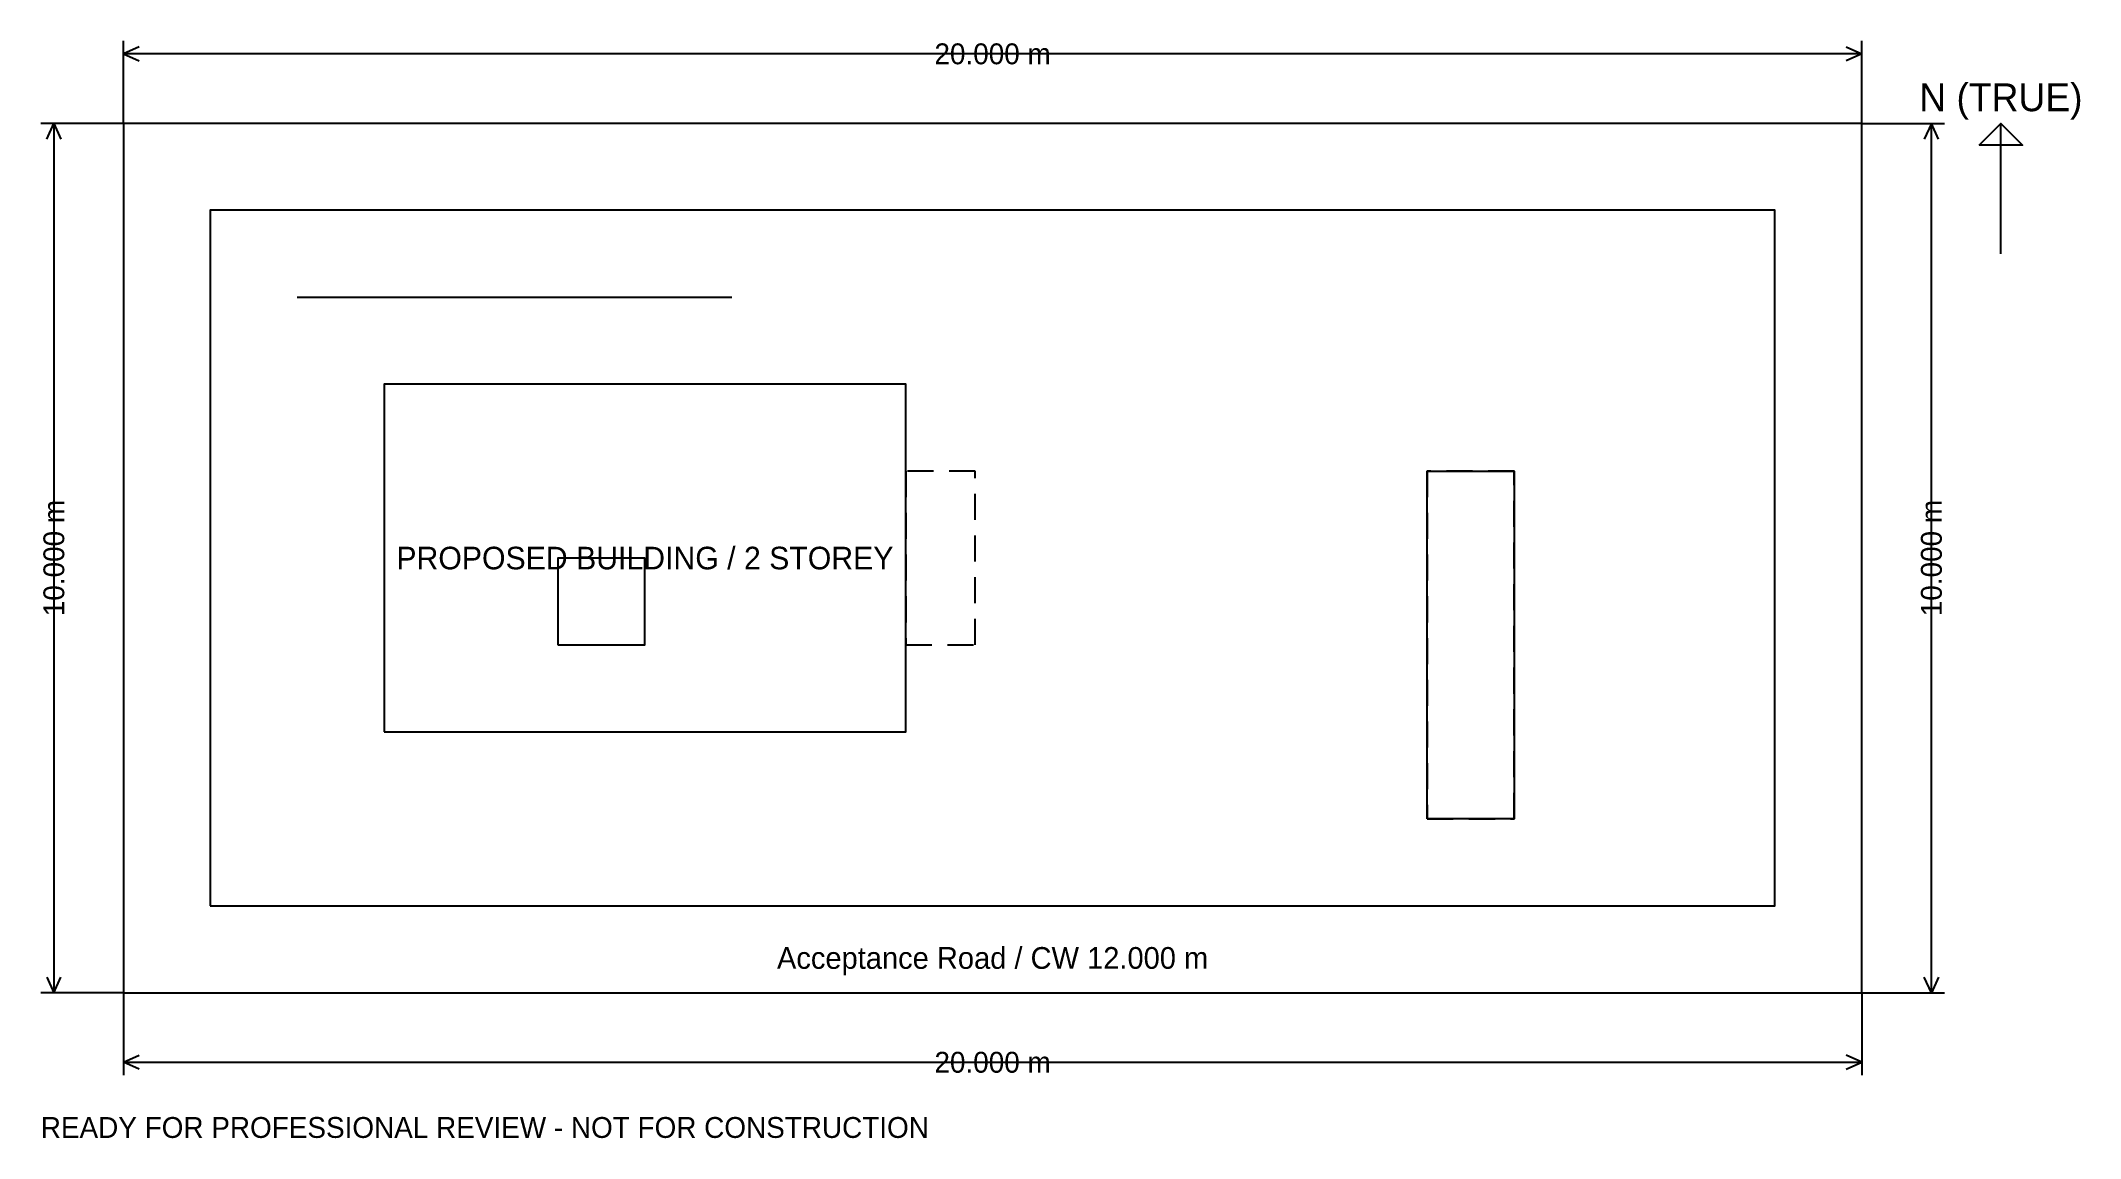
# Model space of a CAD drawing. Header units: metres. Extents: x -0.9 to 22.5, y -1.7 to 10.9.
import ezdxf
from ezdxf.enums import TextEntityAlignment as Align

# ---------------------------------------------------------------- set-up
doc = ezdxf.new("R2010")
doc.units = ezdxf.units.M
doc.linetypes.add('DASHED', pattern=[0.48, 0.3, -0.18])
for name, color, linetype in [('ANNOTATION', 7, 'CONTINUOUS'), ('DEVELOPABLE-ENVELOPE', 3, 'CONTINUOUS'), ('DIMENSION', 2, 'CONTINUOUS'), ('ENCUMBRANCE', 1, 'DASHED'), ('EXISTING-FEATURE', 8, 'CONTINUOUS'), ('FOOTPRINT', 4, 'CONTINUOUS'), ('NORTH', 7, 'CONTINUOUS'), ('PLOT-BOUNDARY', 7, 'CONTINUOUS'), ('PROJECTION', 2, 'DASHED'), ('ROAD-FRONTAGE', 5, 'CONTINUOUS'), ('SETBACK', 30, 'DASHED')]:
    doc.layers.add(name, color=color, linetype=linetype)

msp = doc.modelspace()

# ---------------------------------------------------------------- linework, layer by layer
at = {"layer": 'DEVELOPABLE-ENVELOPE'}
for points in [[(1, 1), (19, 1), (19, 9), (1, 9)], [(15, 2), (15, 6), (16, 6), (16, 2)]]:
    msp.add_lwpolyline(points, close=True, dxfattribs=at)
at = {"layer": 'DIMENSION'}
for points in [[(0, 10), (0, 10.95)], [(0.18, 10.881), (0, 10.8), (0.18, 10.719)], [(20, 10.8), (0, 10.8)], [(19.82, 10.881), (20, 10.8), (19.82, 10.719)], [(20, 10), (20, 10.95)], [(0, 10), (-0.95, 10)], [(-0.881, 9.82), (-0.8, 10), (-0.719, 9.82)], [(-0.8, 10), (-0.8, 0)], [(20, 10), (20.95, 10)], [(20.881, 9.82), (20.8, 10), (20.719, 9.82)], [(20.8, 0), (20.8, 10)], [(0, 0), (-0.95, 0)], [(-0.881, 0.18), (-0.8, 0), (-0.719, 0.18)], [(0, 0), (0, -0.95)], [(20, 0), (20, -0.95)], [(20, 0), (20.95, 0)], [(20.881, 0.18), (20.8, 0), (20.719, 0.18)], [(0.18, -0.881), (0, -0.8), (0.18, -0.719)], [(0, -0.8), (20, -0.8)], [(19.82, -0.881), (20, -0.8), (19.82, -0.719)]]:
    msp.add_lwpolyline(points, dxfattribs=at)
at = {"layer": 'ENCUMBRANCE'}
msp.add_lwpolyline([(15, 2), (16, 2), (16, 6), (15, 6)], close=True, dxfattribs=at)
at = {"layer": 'EXISTING-FEATURE'}
msp.add_lwpolyline([(2, 8), (7, 8)], dxfattribs=at)
at = {"layer": 'FOOTPRINT'}
for points in [[(3, 3), (9, 3), (9, 7), (3, 7)], [(5, 4), (6, 4), (6, 5), (5, 5)]]:
    msp.add_lwpolyline(points, close=True, dxfattribs=at)
at = {"layer": 'NORTH'}
msp.add_lwpolyline([(21.35, 9.75), (21.6, 10), (21.85, 9.75)], close=True, dxfattribs=at)
msp.add_lwpolyline([(21.6, 8.5), (21.6, 10)], dxfattribs=at)
at = {"layer": 'PLOT-BOUNDARY'}
msp.add_lwpolyline([(0, 0), (20, 0), (20, 10), (0, 10)], close=True, dxfattribs=at)
at = {"layer": 'PROJECTION'}
msp.add_lwpolyline([(9, 4), (9.8, 4), (9.8, 6), (9, 6)], close=True, dxfattribs=at)
at = {"layer": 'ROAD-FRONTAGE'}
msp.add_lwpolyline([(0, 0), (20, 0)], dxfattribs=at)
at = {"layer": 'SETBACK'}
for points in [[(1, 1), (19, 1), (19, 9), (1, 9)], [(15, 2), (15, 6), (16, 6), (16, 2)]]:
    msp.add_lwpolyline(points, close=True, dxfattribs=at)

# ---------------------------------------------------------------- texts
at = {"layer": 'ANNOTATION'}
msp.add_text('READY FOR PROFESSIONAL REVIEW - NOT FOR CONSTRUCTION', height=0.24, dxfattribs=at).set_placement((-0.95, -1.55), align=Align.MIDDLE_LEFT)
at = {"layer": 'DIMENSION'}
for s, rotation, p in [('20.000 m', 360, (10, 10.8)), ('10.000 m', 450, (-0.8, 5)), ('10.000 m', 90, (20.8, 5))]:
    msp.add_text(s, height=0.24, rotation=rotation, dxfattribs=at).set_placement(p, align=Align.MIDDLE_CENTER)
msp.add_text('20.000 m', height=0.24, dxfattribs=at).set_placement((10, -0.8), align=Align.MIDDLE_CENTER)
at = {"layer": 'FOOTPRINT'}
msp.add_text('PROPOSED BUILDING / 2 STOREY', height=0.26, dxfattribs=at).set_placement((6, 5), align=Align.MIDDLE_CENTER)
at = {"layer": 'NORTH'}
msp.add_text('N (TRUE)', height=0.32, dxfattribs=at).set_placement((21.6, 10.3), align=Align.MIDDLE_CENTER)
at = {"layer": 'ROAD-FRONTAGE'}
msp.add_text('Acceptance Road / CW 12.000 m', height=0.25, dxfattribs=at).set_placement((10, 0.4), align=Align.MIDDLE_CENTER)

doc.saveas('drawing.dxf')
